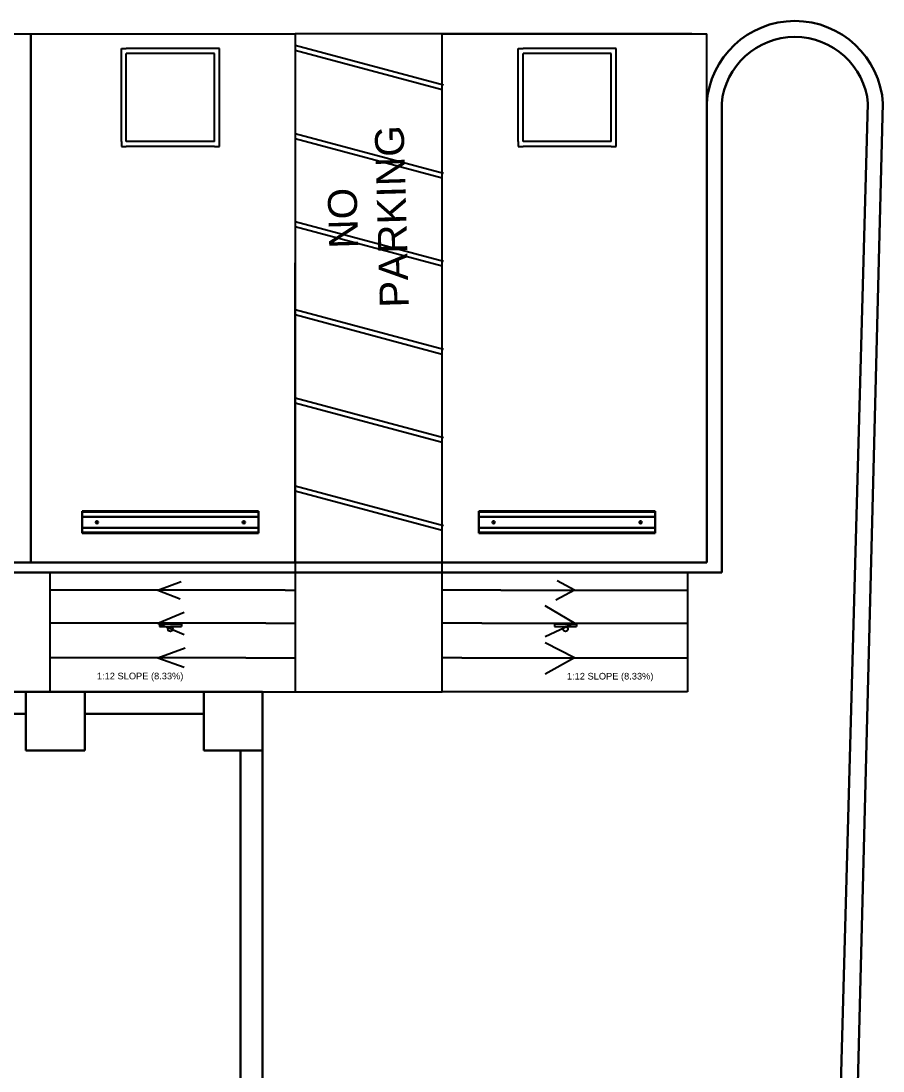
# Paper-space layout 'Layout1' of a CAD drawing. Header units: inches. Extents: x 0 to 35.9, y 0 to 23.6.
# Drawn here: x 13.5165 to 13.723, y 15.5901 to 15.8417 of the extents above; entities that cross this region are included whole.
import ezdxf
from ezdxf.enums import TextEntityAlignment as Align

# ---------------------------------------------------------------- set-up
doc = ezdxf.new("R2010")
doc.units = ezdxf.units.IN
doc.header["$MEASUREMENT"] = 0
doc.linetypes.add('CENTERX2', pattern=[0.7999999999999999, 0.5, -0.1, 0.1, -0.1])
doc.layers.get('0').update_dxf_attribs({"lineweight": 30})
for name, color, linetype in [('HANDICAP PARKING', 150, 'Continuous'), ('HANDICAP PARKING ACCESS AISLE', 130, 'CENTERX2'), ('HANDICAP RAMP', 200, 'Continuous')]:
    doc.layers.add(name, color=color, linetype=linetype)
doc.styles.get("Standard").update_dxf_attribs({"font": 'arial.ttf'})
doc.styles.add('Style-Arial', font='arial.ttf')

# ---------------------------------------------------------------- blocks, each defined once
blk = doc.blocks.new('ColumnText_1')
at = {"layer": 'HANDICAP PARKING ACCESS AISLE', "linetype": 'Continuous', "style": 'Style-Arial'}
for s, p in [('NO', (29.60994746116535, 0.8419684107367402)), ('PARKING', (27.4990937383011, -0.9667540200681515))]:
    blk.add_text(s, height=1.037375819363494, rotation=1.664371569705276, dxfattribs=at).set_placement(p, align=Align.TOP_LEFT)

psp = doc.layouts.get("Layout1")

# ---------------------------------------------------------------- linework, layer by layer
at = {"color": 7}
for p, q in [((13.68076376803776, 15.71190005673848, 2.887159129031919), (13.68076376803776, 15.8219066415945, 2.887159129031919)), ((13.68435678488291, 15.8219066415945, 2.887159129031919), (13.68435678488291, 15.70955359675794, 2.887159129031919)), ((13.70435965423754, 15.2763282567808, 2.880582574760089), (13.71940703084169, 15.8219066415945, 2.887159129031919)), ((13.70906120313395, 15.2763282567808, 2.883934324721525), (13.72300004768683, 15.8219066415945, 2.887159129031919)), ((13.53117694428059, 15.71893943667997, 2.887159129031919), (13.53117694428059, 15.72421897163612, 2.887159129031919)), ((13.53117694428059, 15.72421897163612, 2.887159129031919), (13.57341322392967, 15.72421897163612, 2.887159129031919)), ((13.53117694428059, 15.72407231788731, 2.887159129031919), (13.57341322392967, 15.72407231788731, 2.887159129031919)), ((13.53117694428059, 15.72289908789708, 2.887159129031919), (13.57341322392967, 15.72289908789708, 2.887159129031919)), ((13.57341322392967, 15.71893943667997, 2.887159129031919), (13.57341322392967, 15.72421897163612, 2.887159129031919)), ((13.62620857349103, 15.71893943667997, 2.887159129031919), (13.62620857349101, 15.72421897163612, 2.887159129031919)), ((13.62620857349101, 15.72421897163612, 2.887159129031919), (13.66844485314011, 15.72421897163612, 2.887159129031919)), ((13.62620857349101, 15.72407231788731, 2.887159129031919), (13.66844485314011, 15.72407231788731, 2.887159129031919)), ((13.62620857349101, 15.72289908789708, 2.887159129031919), (13.66844485314011, 15.72289908789708, 2.887159129031919)), ((13.66844485314011, 15.71893943667997, 2.887159129031919), (13.66844485314011, 15.72421897163612, 2.887159129031919)), ((13.55229508410513, 15.720259320419, 2.887159129031919), (13.53117694428059, 15.720259320419, 2.887159129031919)), ((13.55229508410513, 15.720259320419, 2.887159129031919), (13.57341322392967, 15.720259320419, 2.887159129031919)), ((13.64732671331557, 15.720259320419, 2.887159129031919), (13.62620857349101, 15.720259320419, 2.887159129031919)), ((13.64732671331557, 15.720259320419, 2.887159129031919), (13.66844485314011, 15.720259320419, 2.887159129031919)), ((13.55229508410513, 15.71908609042877, 2.887159129031919), (13.53117694428059, 15.71908609042877, 2.887159129031919)), ((13.55229508410513, 15.71893943667997, 2.887159129031919), (13.53117694428059, 15.71893943667997, 2.887159129031919)), ((13.55229508410513, 15.71908609042877, 2.887159129031919), (13.57341322392967, 15.71908609042877, 2.887159129031919)), ((13.55229508410513, 15.71893943667997, 2.887159129031919), (13.57341322392967, 15.71893943667997, 2.887159129031919)), ((13.57341322392967, 15.71893943667997, 2.887159129031919), (13.57341322392967, 15.71908609042877, 2.887159129031919)), ((13.64732671331557, 15.71908609042877, 2.887159129031919), (13.62620857349101, 15.71908609042877, 2.887159129031919)), ((13.64732671331557, 15.71893943667997, 2.887159129031919), (13.62620857349103, 15.71893943667997, 2.887159129031919)), ((13.64732671331557, 15.71908609042877, 2.887159129031919), (13.66844485314011, 15.71908609042877, 2.887159129031919)), ((13.64732671331557, 15.71893943667997, 2.887159129031919), (13.66844485314011, 15.71893943667997, 2.887159129031919)), ((13.32345255602624, 15.71190005673848, 2.887159129031919), (13.68076376803776, 15.71190005673848, 2.887159129031919)), ((13.32345255602624, 15.70955359675794, 2.887159129031919), (13.68435678488291, 15.70955359675794, 2.887159129031919)), ((13.24350095067074, 15.68097238901545, 2.887159129031919), (13.57435180792186, 15.68097238901545, 2.887159129031919)), ((13.51769544403605, 15.66689362913242, 2.887159129031919), (13.51769544403605, 15.68097238901545, 2.887159129031919)), ((13.53177420391907, 15.66689362913242, 2.887159129031919), (13.53177420391907, 15.68097238901545, 2.887159129031919)), ((13.56027304803885, 15.68097238901545, 2.887159129031919), (13.56027304803885, 15.66689362913242, 2.887159129031919)), ((13.57435180792186, 15.68097238901545, 2.887159129031919), (13.57435180792186, 15.53138556525828, 2.887159129031919)), ((13.44037225499099, 15.67569285405931, 2.887159129031919), (13.51769544403605, 15.67569285405931, 2.887159129031919)), ((13.53177420391907, 15.67569285405931, 2.887159129031919), (13.56027304803885, 15.67569285405931, 2.887159129031919)), ((13.51769544403605, 15.66689362913242, 2.887159129031919), (13.53177420391907, 15.66689362913242, 2.887159129031919)), ((13.56027304803885, 15.66689362913242, 2.887159129031919), (13.57435180792186, 15.66689362913242, 2.887159129031919)), ((13.56027304803885, 15.66689362913242, 2.887159129031919), (13.57435180792186, 15.66689362913242, 2.887159129031919)), ((13.56027304803885, 15.66689362913242, 2.887159129031919), (13.57435180792186, 15.66689362913242, 2.887159129031919)), ((13.56907227296574, 15.66689362913242, 2.887159129031919), (13.56907227296574, 15.53138556525828, 2.887159129031919))]:
    psp.add_line(p, q, dxfattribs=at)
for centre in [(13.53469663425135, 15.72157920415804, 2.887159129031919), (13.56989353395892, 15.72157920415804, 2.887159129031919), (13.62972826346177, 15.72157920415804, 2.887159129031919), (13.66492516316935, 15.72157920415804, 2.887159129031919)]:
    psp.add_circle(centre, 0.0002933074975630633, dxfattribs=at)
for centre, radius, start, end in [((13.70188190786229, 15.82054276173083, 2.887159129031919), 0.02116213594917502, 3.695220531990457, 176.3047794680096), ((13.70188190786229, 15.82029260945338, 2.887159129031919), 0.0175992907583066, 5.261993660540224, 174.7380063394598)]:
    psp.add_arc(centre, radius, start, end, dxfattribs=at)
at = {"layer": 'HANDICAP PARKING', "color": 7}
for p, q in [((13.45550360990932, 15.83860889568568, 2.887159129031919), (13.51885802938294, 15.83860889568568, 2.887159129031919)), ((13.51885802938294, 15.83860889568568, 2.887159129031919), (13.51885802938294, 15.71190005673848, 2.887159129031919)), ((13.51885802938294, 15.83860889568568, 2.887159129031919), (13.58221244885657, 15.83860889568568, 2.887159129031919)), ((13.51885802938294, 15.71190005673848, 2.887159129031919), (13.51885802938294, 15.83860889568568, 2.887159129031919)), ((13.61740934856413, 15.71190005673848, 2.887159129031919), (13.61740934856413, 15.83860889568568, 2.887159129031919)), ((13.677244078067, 15.83860889568568, 2.887159129031919), (13.61740934856413, 15.83860889568568, 2.887159129031919)), ((13.61740934856413, 15.83860889568568, 2.887159129031919), (13.68076376803776, 15.83860889568568, 2.887159129031919)), ((13.68076376803776, 15.71190005673848, 2.887159129031919), (13.68076376803776, 15.83860889568568, 2.887159129031919)), ((13.5405627842026, 15.83391597572469, 2.887159129031919), (13.5405627842026, 15.83508920571495, 2.887159129031919)), ((13.5405627842026, 15.83508920571495, 2.887159129031919), (13.54173601419286, 15.83508920571495, 2.887159129031919)), ((13.5405627842026, 15.81279783590015, 2.887159129031919), (13.5405627842026, 15.83391597572469, 2.887159129031919)), ((13.5628541540174, 15.83508920571495, 2.887159129031919), (13.54173601419286, 15.83508920571495, 2.887159129031919)), ((13.54173601419286, 15.81279783590015, 2.887159129031919), (13.54173601419286, 15.83391597572469, 2.887159129031919)), ((13.5628541540174, 15.83391597572469, 2.887159129031919), (13.54173601419286, 15.83391597572469, 2.887159129031919)), ((13.56402738400766, 15.83508920571495, 2.887159129031919), (13.5628541540174, 15.83508920571495, 2.887159129031919)), ((13.5628541540174, 15.81279783590015, 2.887159129031919), (13.5628541540174, 15.83391597572469, 2.887159129031919)), ((13.56402738400766, 15.83391597572469, 2.887159129031919), (13.56402738400766, 15.83508920571495, 2.887159129031919)), ((13.56402738400766, 15.81279783590015, 2.887159129031919), (13.56402738400766, 15.83391597572469, 2.887159129031919)), ((13.63559441341304, 15.83391597572469, 2.887159129031919), (13.63559441341304, 15.83508920571495, 2.887159129031919)), ((13.63559441341304, 15.83508920571495, 2.887159129031919), (13.6367676434033, 15.83508920571495, 2.887159129031919)), ((13.63559441341304, 15.81279783590015, 2.887159129031919), (13.63559441341304, 15.83391597572469, 2.887159129031919)), ((13.65788578322783, 15.83508920571495, 2.887159129031919), (13.6367676434033, 15.83508920571495, 2.887159129031919)), ((13.6367676434033, 15.81279783590015, 2.887159129031919), (13.6367676434033, 15.83391597572469, 2.887159129031919)), ((13.65788578322783, 15.83391597572469, 2.887159129031919), (13.6367676434033, 15.83391597572469, 2.887159129031919)), ((13.65905901321809, 15.83508920571495, 2.887159129031919), (13.65788578322783, 15.83508920571495, 2.887159129031919)), ((13.65788578322783, 15.81279783590015, 2.887159129031919), (13.65788578322783, 15.83391597572469, 2.887159129031919)), ((13.65905901321809, 15.83391597572469, 2.887159129031919), (13.65905901321809, 15.83508920571495, 2.887159129031919)), ((13.65905901321809, 15.81279783590015, 2.887159129031919), (13.65905901321809, 15.83391597572469, 2.887159129031919)), ((13.5405627842026, 15.81279783590015, 2.887159129031919), (13.54056278420261, 15.81162460590987, 2.887159129031919)), ((13.54056278420261, 15.81162460590987, 2.887159129031919), (13.54173601419286, 15.81162460590987, 2.887159129031919)), ((13.5628541540174, 15.81279783590015, 2.887159129031919), (13.54173601419286, 15.81279783590015, 2.887159129031919)), ((13.5628541540174, 15.81162460590987, 2.887159129031919), (13.54173601419286, 15.81162460590987, 2.887159129031919)), ((13.5628541540174, 15.81162460590987, 2.887159129031919), (13.56402738400766, 15.81162460590987, 2.887159129031919)), ((13.56402738400766, 15.81162460590987, 2.887159129031919), (13.56402738400766, 15.81279783590015, 2.887159129031919)), ((13.63559441341304, 15.81279783590015, 2.887159129031919), (13.63559441341304, 15.81162460590987, 2.887159129031919)), ((13.63559441341304, 15.81162460590987, 2.887159129031919), (13.6367676434033, 15.81162460590987, 2.887159129031919)), ((13.65788578322783, 15.81279783590015, 2.887159129031919), (13.6367676434033, 15.81279783590015, 2.887159129031919)), ((13.65788578322783, 15.81162460590987, 2.887159129031919), (13.6367676434033, 15.81162460590987, 2.887159129031919)), ((13.65788578322783, 15.81162460590987, 2.887159129031919), (13.65905901321809, 15.81162460590987, 2.887159129031919)), ((13.65905901321809, 15.81162460590987, 2.887159129031919), (13.65905901321809, 15.81279783590015, 2.887159129031919)), ((13.58219384017264, 15.71190005673848, 2.887159129031919), (13.58219384017264, 15.78373161525085, 2.887159129031919)), ((13.51533833941219, 15.71190005673848, 2.887159129031919), (13.51885802938294, 15.71190005673848, 2.887159129031919)), ((13.58221244885657, 15.71190005673848, 2.887159129031919), (13.51885802938294, 15.71190005673848, 2.887159129031919)), ((13.58221244885657, 15.71190005673848, 2.887159129031919), (13.5223777193537, 15.71190005673848, 2.887159129031919)), ((13.677244078067, 15.71190005673848, 2.887159129031919), (13.61740934856413, 15.71190005673848, 2.887159129031919)), ((13.677244078067, 15.71190005673848, 2.887159129031919), (13.68076376803776, 15.71190005673848, 2.887159129031919)), ((13.55229508410513, 15.69715874280743, 2.887159129031919), (13.54965531662707, 15.69715874280743, 2.887159129031919)), ((13.54965531662707, 15.69715874280743, 2.887159129031919), (13.54965531662707, 15.69657212781232, 2.887159129031919)), ((13.55229508410513, 15.69715874280743, 2.887159129031919), (13.54965531662707, 15.69715874280743, 2.887159129031919)), ((13.54965531662707, 15.69715874280743, 2.887159129031919), (13.54965531662707, 15.69657212781232, 2.887159129031919)), ((13.54965531662707, 15.69657212781232, 2.887159129031919), (13.55229508410513, 15.69657212781232, 2.887159129031919)), ((13.54965531662707, 15.69657212781232, 2.887159129031919), (13.55229508410513, 15.69657212781232, 2.887159129031919)), ((13.55229508410513, 15.69715874280743, 2.887159129031919), (13.55493485158319, 15.69715874280743, 2.887159129031919)), ((13.55229508410513, 15.69715874280743, 2.887159129031919), (13.55493485158319, 15.69715874280743, 2.887159129031919)), ((13.55229508410513, 15.69657212781232, 2.887159129031919), (13.55493485158319, 15.69657212781232, 2.887159129031919)), ((13.55493485158319, 15.69715874280743, 2.887159129031919), (13.55493485158319, 15.69657212781232, 2.887159129031919)), ((13.64693886062708, 15.69715874280743, 2.887159129031919), (13.64429909314901, 15.69715874280743, 2.887159129031919)), ((13.64429909314901, 15.69715874280743, 2.887159129031919), (13.64429909314901, 15.69657212781232, 2.887159129031919)), ((13.64693886062708, 15.69715874280743, 2.887159129031919), (13.64429909314901, 15.69715874280743, 2.887159129031919)), ((13.64429909314901, 15.69715874280743, 2.887159129031919), (13.64429909314901, 15.69657212781232, 2.887159129031919)), ((13.64429909314901, 15.69657212781232, 2.887159129031919), (13.64693886062708, 15.69657212781232, 2.887159129031919)), ((13.64429909314901, 15.69657212781232, 2.887159129031919), (13.64693886062708, 15.69657212781232, 2.887159129031919)), ((13.64693886062708, 15.69715874280743, 2.887159129031919), (13.64957862810515, 15.69715874280743, 2.887159129031919)), ((13.64693886062708, 15.69715874280743, 2.887159129031919), (13.64957862810515, 15.69715874280743, 2.887159129031919)), ((13.64693886062708, 15.69657212781232, 2.887159129031919), (13.64957862810515, 15.69657212781232, 2.887159129031919)), ((13.64957862810515, 15.69715874280743, 2.887159129031919), (13.64957862810515, 15.69657212781232, 2.887159129031919))]:
    psp.add_line(p, q, dxfattribs=at)
for centre in [(13.55229508410513, 15.69598551281716, 2.887159129031919), (13.64693886062708, 15.69598551281716, 2.887159129031919)]:
    psp.add_circle(centre, 0.0005866149951261265, dxfattribs=at)
at = {"layer": 'HANDICAP PARKING ACCESS AISLE', "color": 7}
for p, q in [((13.61740934856413, 15.83860889568568, 2.887159129031919), (13.58221244885657, 15.83860889568568, 2.887159129031919)), ((13.58221244885657, 15.83860889568568, 2.887159129031919), (13.58221244885657, 15.81828795616489, 2.887159129031919)), ((13.6173956136017, 15.71957999519231, 2.887159129031919), (13.61740934856413, 15.83860889568568, 2.887159129031919)), ((13.61771145225038, 15.82630463301427, 2.887159129031919), (13.58221244885657, 15.83581656230576, 2.887159129031919)), ((13.61740779798462, 15.8251713798665, 2.887159129031919), (13.58221244885657, 15.8346019452427, 2.887159129031919)), ((13.58221244885657, 15.81828795616489, 2.887159129031919), (13.58221244885657, 15.71190005673848, 2.887159129031919)), ((13.61770901538963, 15.80518649333034, 2.887159129031919), (13.58221244885657, 15.81469776966693, 2.887159129031919)), ((13.61740536112387, 15.80405324018256, 2.887159129031919), (13.58221244885657, 15.81348315260388, 2.887159129031919)), ((13.61770657852888, 15.78406835364638, 2.887159129031919), (13.58221244885657, 15.79357897702814, 2.887159129031919)), ((13.61740292426313, 15.78293510049861, 2.887159129031919), (13.58221244885657, 15.79236435996506, 2.887159129031919)), ((13.61770670419846, 15.76294952733451, 2.887159129031919), (13.58219384017264, 15.77246517057113, 2.887159129031919)), ((13.61740304993269, 15.76181627418676, 2.887159129031919), (13.58219384017264, 15.7712505535081, 2.887159129031919)), ((13.61770298603296, 15.7418313878373, 2.887159129031919), (13.58219384017264, 15.75134603479448, 2.887159129031919)), ((13.61739933176719, 15.74069813468954, 2.887159129031919), (13.58219384017264, 15.75013141773143, 2.887159129031919)), ((13.61769926786747, 15.72071324834008, 2.887159129031919), (13.58219384017264, 15.73022689901781, 2.887159129031919)), ((13.6173956136017, 15.71957999519231, 2.887159129031919), (13.58219384017264, 15.72901228195476, 2.887159129031919)), ((13.58221244885657, 15.71190005673848, 2.887159129031919), (13.61740934856413, 15.71190005673848, 2.887159129031919))]:
    psp.add_line(p, q, dxfattribs=at)
at = {"layer": 'HANDICAP RAMP', "color": 7}
for p, q in [((13.58221244885657, 15.71190005673848, 2.887159129031919), (13.58221244885657, 15.68097238901545, 2.887159129031919)), ((13.61740934856413, 15.68097238901545, 2.887159129031919), (13.61740934856413, 15.71190005673848, 2.887159129031919)), ((13.52347480122358, 15.68097238901545, 2.887159129031919), (13.52347480122358, 15.70955359675794, 2.887159129031919)), ((13.52347480122358, 15.70955359675794, 2.887159129031919), (13.58221244885657, 15.70955359675794, 2.887159129031919)), ((13.54932416957979, 15.7053047262877, 2.887159129031919), (13.55491968439287, 15.7073907698002, 2.887159129031919)), ((13.63391511422476, 15.70955359675794, 2.887159129031919), (13.67615139387384, 15.70955359675794, 2.887159129031919)), ((13.64912900493467, 15.7053047262877, 2.887159129031919), (13.64494784307948, 15.7075371150859, 2.887159129031919)), ((13.67615139387384, 15.70955359675794, 2.887159129031919), (13.67615139387384, 15.68097238901545, 2.887159129031919)), ((13.5797593623468, 15.7053047262877, 2.887159129031919), (13.52347480122358, 15.7053047262877, 2.887159129031919)), ((13.54932416957979, 15.7053047262877, 2.887159129031919), (13.55462017657416, 15.70319919358589, 2.887159129031919)), ((13.5797593623468, 15.7053047262877, 2.887159129031919), (13.58221244885657, 15.7053047262877, 2.887159129031919)), ((13.63146137395821, 15.7053047262877, 2.887159129031919), (13.61740934856413, 15.7053047262877, 2.887159129031919)), ((13.63146137395821, 15.7053047262877, 2.887159129031919), (13.67615139387384, 15.7053047262877, 2.887159129031919)), ((13.64912900493469, 15.7053047262877, 2.887159129031919), (13.64464833526078, 15.70289640106925, 2.887159129031919)), ((13.54932416957979, 15.69736184541354, 2.887159129031919), (13.55556345570531, 15.70002086906358, 2.887159129031919)), ((13.64912900493467, 15.69736184541354, 2.887159129031919), (13.64205563190409, 15.70154234164557, 2.887159129031919)), ((13.57517353793599, 15.69736184541354, 2.887159129031919), (13.52347480122357, 15.69736184541354, 2.887159129031919)), ((13.54932416957979, 15.69736184541354, 2.887159129031919), (13.55556345570531, 15.69464882737942, 2.887159129031919)), ((13.57517353793599, 15.69736184541354, 2.887159129031919), (13.58221244885657, 15.69736184541354, 2.887159129031919)), ((13.62687432740791, 15.69736184541354, 2.887159129031919), (13.61740934856413, 15.69736184541354, 2.887159129031919)), ((13.62687432740791, 15.69736184541354, 2.887159129031919), (13.67615139387384, 15.69736184541354, 2.887159129031919)), ((13.64912900493467, 15.69736184541354, 2.887159129031919), (13.64205563190409, 15.69408039357897, 2.887159129031919)), ((13.64912900493467, 15.68910612719147, 2.887159129031919), (13.64205563190409, 15.69264545213317, 2.887159129031919)), ((13.54932416957979, 15.68910612719147, 2.887159129031919), (13.55586211103496, 15.69151516408872, 2.887159129031919)), ((13.5704070967981, 15.68910612719147, 2.887159129031919), (13.52347480122358, 15.68910612719147, 2.887159129031919)), ((13.54932416957979, 15.68910612719147, 2.887159129031919), (13.55561886749341, 15.68682832671679, 2.887159129031919)), ((13.5704070967981, 15.68910612719147, 2.887159129031919), (13.58221244885657, 15.68910612719147, 2.887159129031919)), ((13.6221066159955, 15.68910612719147, 2.887159129031919), (13.61740934856413, 15.68910612719147, 2.887159129031919)), ((13.62210661599551, 15.68910612719147, 2.887159129031919), (13.67615139387384, 15.68910612719147, 2.887159129031919)), ((13.64912900493467, 15.68910612719147, 2.887159129031919), (13.64205563190409, 15.68519221034832, 2.887159129031919)), ((13.56571108087266, 15.68097238901545, 2.887159129031919), (13.52347480122358, 15.68097238901545, 2.887159129031919)), ((13.56571108087266, 15.68097238901545, 2.887159129031919), (13.58221244885657, 15.68097238901545, 2.887159129031919)), ((13.58221244885657, 15.68097238901545, 2.887159129031919), (13.61740934856413, 15.68097238901545, 2.887159129031919)), ((13.67615139387384, 15.68097238901545, 2.887159129031919), (13.61740934856413, 15.68097238901545, 2.887159129031919))]:
    psp.add_line(p, q, dxfattribs=at)

# ---------------------------------------------------------------- block references
at = {"layer": 'HANDICAP PARKING ACCESS AISLE', "color": 7, "linetype": 'Continuous', "xscale": 0.006703271518831267, "yscale": 0.006703271518831267, "zscale": 0.006703271518831267, "rotation": 90}
psp.add_blockref('ColumnText_1', (13.59601266244584, 15.58856219422995, 2.887159129031919), dxfattribs=at)

# ---------------------------------------------------------------- texts
at = {"layer": 'HANDICAP RAMP', "color": 7, "linetype": 'Continuous', "char_height": 0.001588132293727798, "width": 4.197118918391038, "attachment_point": 1}
for insert in [(13.53470105957007, 15.68552179731811, 2.887159129031919), (13.64729039268244, 15.68547871894824, 2.887159129031919)]:
    psp.add_mtext('1:12 SLOPE (8.33%)', dxfattribs=dict(at, insert=insert))

doc.saveas('drawing.dxf')
